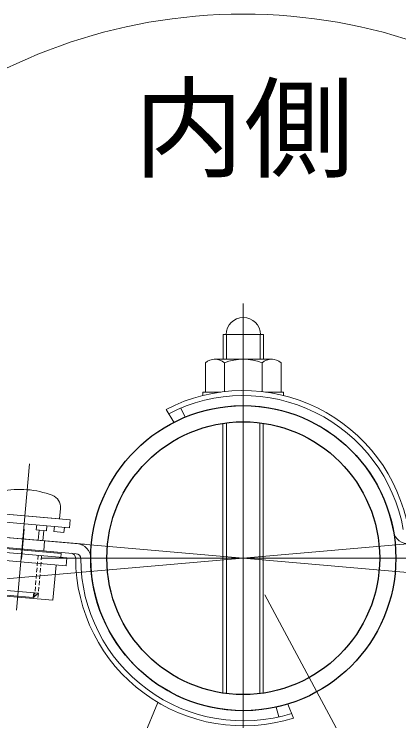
# Model space of a CAD drawing. Units: millimetres, scale not verified. Extents: x -4200 to 4200, y -2970 to 2970.
# Drawn here: x 1072 to 1300.9, y -2165.2 to -1744.7 of the extents above; entities that cross this region are included whole.
import ezdxf
from ezdxf.enums import TextEntityAlignment as Align

# ---------------------------------------------------------------- set-up
doc = ezdxf.new("R2010")
doc.units = ezdxf.units.MM
doc.header["$LTSCALE"] = 10
doc.linetypes.add('USER1', pattern=[50.8, 31.75, -6.35, 6.35, -6.35])
doc.linetypes.add('USER2', pattern=[0.375, 0.25, -0.125])
for name, color, linetype, lineweight in [('0-0_D-BMK', 2, 'USER1', 13), ('0-2_D-STR-TXT', 7, 'Continuous', 13), ('0-3_D-STR-DIM', 7, 'Continuous', 13), ('0-4_D-STR1', 1, 'Continuous', 25), ('0-5_D-STR3', 3, 'Continuous', 13)]:
    doc.layers.add(name, color=color, linetype=linetype, lineweight=lineweight)
doc.styles.add('ＭＳ ゴシック', font='')
doc.styles.get('ＭＳ ゴシック').set_extended_font_data('MS Gothic')

msp = doc.modelspace()

# ---------------------------------------------------------------- linework, layer by layer
at = {"layer": '0-0_D-BMK'}
for p, q in [((1208.31, -1916.95), (1208.31, -2193.6)), ((1081.1, -2012.3), (1073.48, -2099.47)), ((697.16, -2023.74), (1113.93, -2060.19)), ((1077.98, -2051.19), (1076.42, -2068.99)), ((1361.93, -2055.01), (1054.69, -2081.89)), ((1054.69, -2055.01), (1361.93, -2081.89)), ((1362.95, -2068.45), (1088.47, -2068.45))]:
    msp.add_line(p, q, dxfattribs=at)
at = {"layer": '0-2_D-STR-TXT'}
for p, q in [((1382.84, -2391.49), (1221.16, -2090.35)), ((1087.9, -2322.48), (1157.51, -2154.4))]:
    msp.add_line(p, q, dxfattribs=at)
at = {"layer": '0-3_D-STR-DIM'}
msp.add_arc((1208.31, -2068.45), 323.71, 12.0845, 167.9155, dxfattribs=at)
at = {"layer": '0-4_D-STR1'}
for radius in [90.75, 81.15]:
    msp.add_circle((1208.31, -2068.45), radius, dxfattribs=at)
at = {"layer": '0-5_D-STR3'}
for p, q in [((1196.31, -1950.1), (1196.31, -1935.4)), ((1220.31, -1935.4), (1196.31, -1935.4)), ((1198.34, -1950.1), (1198.34, -1935.4)), ((1218.28, -1950.1), (1218.28, -1935.4)), ((1220.31, -1950.1), (1220.31, -1935.4)), ((1190.98, -1950.1), (1225.61, -1950.1)), ((1185.81, -1969.6), (1185.81, -1952.2)), ((1197.06, -1969.34), (1197.06, -1952.2)), ((1219.56, -1969.35), (1219.56, -1952.2)), ((1230.81, -1969.6), (1230.81, -1952.2)), ((1185.81, -1969.6), (1194.98, -1969.6)), ((1221.6, -1969.6), (1232.31, -1969.6)), ((1221.61, -1969.6), (1230.81, -1969.6)), ((1232.31, -1971.64), (1232.31, -1969.6)), ((1167.1, -1987.6), (1162.38, -1979.9)), ((1173.73, -1984.55), (1171.11, -1979.14)), ((1196.22, -1988.21), (1196.22, -2148.7)), ((1198.25, -1987.93), (1198.25, -2148.98)), ((1218.19, -1987.9), (1218.19, -2149)), ((1220.22, -1988.18), (1220.22, -2148.72)), ((1099.6, -2038.81), (1099.05, -2045.04)), ((1057.48, -2041.4), (1105.29, -2045.59)), ((1057.74, -2041.43), (1099.05, -2045.04)), ((1057.06, -2046.19), (1104.88, -2050.37)), ((1104.88, -2050.37), (1105.29, -2045.59)), ((1085.45, -2048.67), (1085.19, -2051.66)), ((1085.19, -2051.66), (1091.17, -2052.18)), ((1086.36, -2057.78), (1086.88, -2051.81)), ((1091.43, -2049.19), (1091.17, -2052.18)), ((1095.91, -2049.58), (1095.65, -2052.57)), ((1101.89, -2050.11), (1101.63, -2053.1)), ((1109.4, -2059.79), (1040.11, -2053.74)), ((1089.15, -2058.03), (1089.67, -2052.05)), ((1095.65, -2052.57), (1101.63, -2053.1)), ((1108.88, -2065.77), (1039.59, -2059.71)), ((1090.15, -2058.11), (1089.62, -2064.09)), ((1053.31, -2061.52), (1099.93, -2065.6)), ((1055.49, -2064.12), (1103.31, -2068.3)), ((1099.93, -2065.6), (1099.72, -2067.99)), ((1096.91, -2072.56), (1095.08, -2093.48)), ((1053.24, -2089.82), (1095.08, -2093.48)), ((1086.41, -2089.31), (1062.5, -2087.22)), ((1083.38, -2091.85), (1083.62, -2089.06)), ((1083.38, -2091.85), (1086.41, -2089.31)), ((1083.38, -2091.85), (1065.05, -2090.25)), ((1227.84, -2157.08), (1229.49, -2162.86)), ((1234.91, -2155.23), (1238.22, -2163.63))]:
    msp.add_line(p, q, dxfattribs=at)
at = {"layer": '0-5_D-STR3', "linetype": 'USER2'}
for p, q in [((1086.27, -2066.81), (1084.02, -2092.51)), ((1088.36, -2066.99), (1086.12, -2092.69))]:
    msp.add_line(p, q, dxfattribs=at)
at = {"layer": '0-5_D-STR3'}
for points in [[(1184.31, -1971.63), (1184.31, -1969.6), (1192.75, -1969.6)], [(1055.07, -2068.9), (1102.89, -2073.08), (1103.31, -2068.3)]]:
    msp.add_lwpolyline(points, dxfattribs=at)
for centre, radius, start, end in [((1208.31, -1935.4), 10.2, 0, 180), ((1191.44, -1958.63), 8.55, 48.8349, 131.1651), ((1208.31, -1981.29), 31.18, 68.853, 111.147), ((1225.19, -1958.64), 8.55, 48.865, 131.135), ((1208.29, -2068.46), 99.75, 9.995, 117.4046), ((1208.29, -2068.46), 96.75, 10.1224, 117.2776), ((1208.29, -2068.46), 90.75, 10.0837, 116.9982), ((1075.14, -2083.5), 56, 69.5867, 101.0734), ((1092.02, -2038.14), 7.6, 355.0005, 69.5867), ((1306.47, -2050.84), 9, 191.0587, 274.995), ((1108.62, -2068.76), 9, 1.0667, 85.003), ((1105.62, -2068.5), 3, 0.8597, 85.003), ((1208.37, -2068.45), 99.75, 180.0031, 287.4127), ((1108.62, -2068.76), 3, 1.0667, 85.003), ((1208.37, -2068.45), 96.75, 180.1305, 287.2856), ((1208.37, -2068.45), 90.75, 180.0917, 287.0062)]:
    msp.add_arc(centre, radius, start, end, dxfattribs=at)

# ---------------------------------------------------------------- texts
at = {"layer": '0-2_D-STR-TXT', "style": 'ＭＳ ゴシック'}
msp.add_text('内側', height=48.09, dxfattribs=at).set_placement((1143.09, -1851.15), align=Align.BOTTOM_LEFT)

doc.saveas('drawing.dxf')
